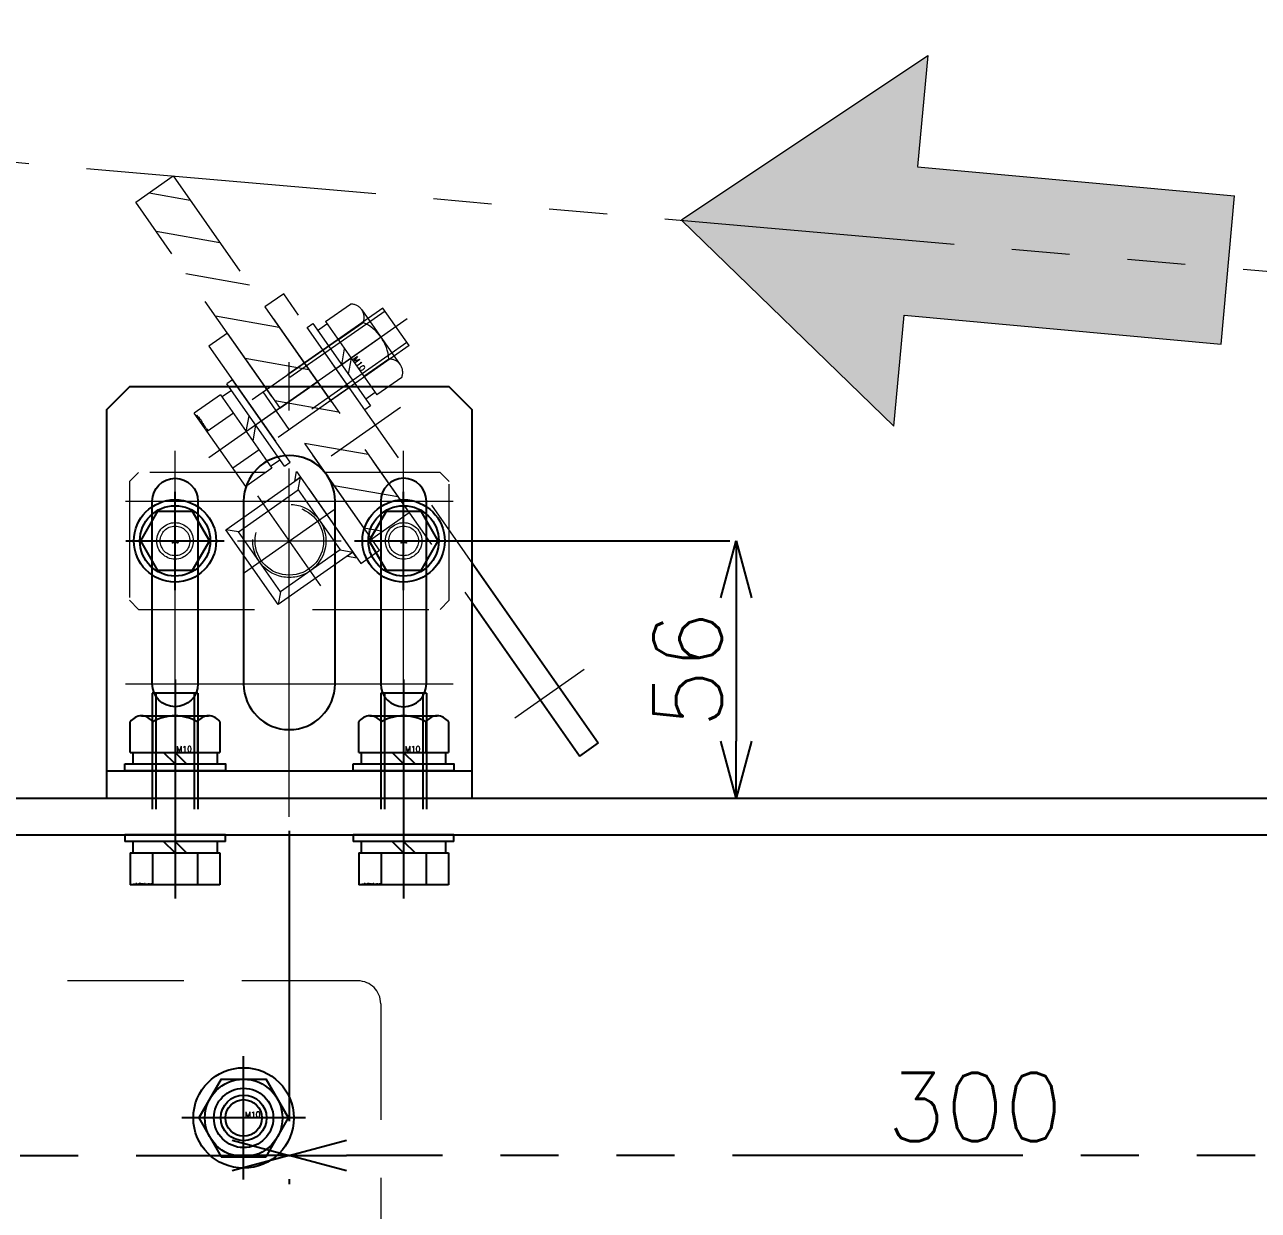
# Model space of a CAD drawing. Header units: millimetres. Extents: x -8731 to 85711, y -14522 to 31379.
# Drawn here: x 6192.7 to 6462.6, y 13537 to 13796.6 of the extents above; entities that cross this region are included whole.
import ezdxf
from ezdxf import colors
from ezdxf.entities.mleader import LeaderData, LeaderLine
from ezdxf.enums import TextEntityAlignment as Align
from ezdxf.math import Vec2, Vec3

# ---------------------------------------------------------------- set-up
doc = ezdxf.new("R2010")
doc.units = ezdxf.units.MM
doc.header["$LTSCALE"] = 4
doc.header["$PDMODE"] = 99
doc.header["$PDSIZE"] = 1
for name, pattern in [('CENTER2', [28.575, 19.05, -3.175, 3.175, -3.175]), ('HIDDEN', [9.525, 6.35, -3.175]), ('PHANTOM2', [31.75, 15.875, -3.175, 3.175, -3.175, 3.175, -3.175])]:
    doc.linetypes.add(name, pattern=pattern)
for name, color, linetype, lineweight in [('04_HIDDEN', 2, 'HIDDEN', 13), ('05_CENTER', 4, 'CENTER2', 13), ('06_PHANTOM', 2, 'PHANTOM2', 13), ('08_DIM', 3, 'Continuous', 13)]:
    doc.layers.add(name, color=color, linetype=linetype, lineweight=lineweight)
doc.layers.add('10_DRAFT', color=8, linetype='Continuous', lineweight=0, plot=False)
doc.styles.add('KSS_TXT', font='txt.shx', dxfattribs={"bigfont": 'extfont2.shx'})
doc.styles.add('KSS_TXT_L', font='txt.shx', dxfattribs={"height": 9, "bigfont": 'extfont2.shx'})
doc.styles.get("Standard").update_dxf_attribs({"font": 'txt.shx', "bigfont": 'extfont2.shx'})
doc.dimstyles.new('KSS_DIM', dxfattribs={"dimscale": 3, "dimtxt": 3, "dimasz": 2.5, "dimexe": 1.25, "dimexo": 0.625, "dimtad": 1, "dimdsep": 46, "dimtxsty": 'KSS_TXT', "dimblk": 'OPEN30', "dimcen": 0, "dimazin": 2, "dimtfac": 0.75, "dimtmove": 0, "dimatfit": 3, "dimldrblk": 'OPEN30', "dimfxl": 1, "dimtolj": 1, "dimarcsym": 0})

# ---------------------------------------------------------------- blocks, each defined once
blk = doc.blocks.new('A$C2A205131_1_1_1')
at = {"color": 0}
for p, q in [((1025, 18), (0, 18)), ((1030, 13), (1030, -176.27))]:
    blk.add_line(p, q, dxfattribs=at)
blk.add_circle((1000, -12), 6.5, dxfattribs=at)
blk.add_arc((1025, 13), 5, 0, 90, dxfattribs=at)
at = {"layer": '05_CENTER'}
for p, q in [((1000, -24.03), (1000, 0.03)), ((1012.03, -12), (987.97, -12))]:
    blk.add_line(p, q, dxfattribs=at)
blk = doc.blocks.new('10b_2_1')
at = {"color": 0, "linetype": 'CENTER2'}
for p, q in [((0, -13.51), (0, 13.51)), ((13.51, 0), (-13.51, 0))]:
    blk.add_line(p, q, dxfattribs=at)
at = {"color": 0}
for p, q in [((-4.9, 8.49), (-9.8, 0)), ((-4.9, 8.49), (4.9, 8.49)), ((9.8, 0), (4.9, 8.49)), ((-9.8, 0), (-4.9, -8.49)), ((4.9, -8.49), (9.8, 0)), ((-4.9, -8.49), (4.9, -8.49))]:
    blk.add_line(p, q, dxfattribs=at)
for radius in [11, 8.49, 5, 4]:
    blk.add_circle((0, 0), radius, dxfattribs=at)
at = {"layer": '10_DRAFT', "style": 'KSS_TXT'}
blk.add_text('M10', height=1.25, dxfattribs=at).set_placement((0.26, 0.12))
blk = doc.blocks.new('A$C08C40B1A_1')
blk.add_blockref('10b_2_1', (-500, 0))
at = {"layer": '04_HIDDEN'}
blk.add_blockref('A$C2A205131_1_1_1', (-1500, 12), dxfattribs=at)
blk = doc.blocks.new('AM_BALLOON1')
at = {"transparency": 16777216}
blk.add_circle((0, 0), 5, dxfattribs=at)
blk.add_attdef('B_NUMBER', text='', height=3, dxfattribs=at).set_placement((0, 0), align=Align.MIDDLE_CENTER)
blk = doc.blocks.new('_OPEN')
at = {"color": 0, "linetype": 'ByBlock'}
for p, q in [((-1, 0.1667), (0, 0)), ((0, 0), (-1, -0.1667)), ((0, 0), (-1, 0))]:
    blk.add_line(p, q, dxfattribs=at)
blk = doc.blocks.new('A$C67E3024E_1_1_1')
at = {"layer": '08_DIM'}
blk.add_hatch(color=256, dxfattribs=at).paths.add_polyline_path([(8.395, 2.716), (8.395, 6.8), (-0.012, 0.01), (8.395, -6.781), (8.395, -2.716), (20, -2.716), (20, 2.716)])
for p, q in [((0, 0.019), (8.395, 6.8)), ((8.395, 6.8), (8.395, 2.735)), ((8.395, 2.716), (20, 2.716)), ((20, -2.716), (20, 2.716)), ((0, 0), (8.395, -6.781)), ((8.395, -6.781), (8.395, -2.716)), ((8.395, -2.716), (20, -2.716))]:
    blk.add_line(p, q, dxfattribs=at)
blk = doc.blocks.new('A$C27AD2B2D_1_1_1')
at = {"color": 0}
blk.add_line((50, 192), (2550, 192), dxfattribs=at)
blk.add_lwpolyline([(50, 200), (2550, 200), (2550, 100), (50, 100)], close=True, dxfattribs=at)
blk.add_circle((1050, 130), 6.5, dxfattribs=at)
at = {"layer": '05_CENTER'}
for p, q in [((1035, 208.1), (1035, 183.9)), ((1085, 208.1), (1085, 183.9)), ((1050, 117.97), (1050, 142.03)), ((1062.03, 130), (1037.97, 130))]:
    blk.add_line(p, q, dxfattribs=at)
blk = doc.blocks.new('A$C630344D5_1_1_1')
at = {"color": 0}
blk.add_lwpolyline([(1160, 150.2), (280, 150.2, -0.037623), (275.52, 150.54), (28.38, 187.87, 1.096072), (6.32, -189.89), (309, -179.82, -0.030069), (312.61, -179.91), (1997.39, -326.79, 0.610481), (2025.81, -281.61), (1921.29, -105.09, -0.309422), (1923.51, -71.27), (2106.95, 162.34, 0.68117), (2034, 286.77), (1164.64, 150.56, -0.038872), (1160, 150.2)], format="xyb", dxfattribs=at)
blk = doc.blocks.new('_Open30')
at = {"color": 0, "linetype": 'ByBlock', "lineweight": -2}
for p, q in [((-1, 0.268), (0, 0)), ((0, 0), (-1, -0.268)), ((0, 0), (-1, 0))]:
    blk.add_line(p, q, dxfattribs=at)
blk = doc.blocks.new('*D4314')
at = {"layer": '06_PHANTOM', "color": 0, "lineweight": -2, "transparency": 16777216}
for p, q in [((5950.62, 13708.54), (5950.62, 13542.78)), ((6250.62, 13620.07), (6250.62, 13542.78)), ((5963.12, 13549.03), (6238.12, 13549.03))]:
    blk.add_line(p, q, dxfattribs=at)
at = {"layer": 'Defpoints', "color": 0, "transparency": 16777216}
for p in [(5950.62, 13711.67), (6250.62, 13623.2), (6250.62, 13549.03)]:
    blk.add_point(p, dxfattribs=at)
at = {"layer": '06_PHANTOM', "color": 0, "lineweight": -2, "transparency": 16777216, "xscale": 12.5, "yscale": 12.5, "zscale": 12.5, "rotation": 180}
blk.add_blockref('_Open30', (5950.62, 13549.03), dxfattribs=at)
at = {"layer": '06_PHANTOM', "color": 0, "lineweight": -2, "transparency": 16777216, "xscale": 12.5, "yscale": 12.5, "zscale": 12.5}
blk.add_blockref('_Open30', (6250.62, 13549.03), dxfattribs=at)
at = {"layer": '06_PHANTOM', "color": 0, "transparency": 16777216, "insert": (6100.62, 13559.65), "char_height": 15, "attachment_point": 5, "style": 'KSS_TXT'}
blk.add_mtext('\\A1;300', dxfattribs=at)
blk = doc.blocks.new('*D4315')
at = {"layer": '06_PHANTOM', "color": 0, "lineweight": -2, "transparency": 16777216}
for p, q in [((6283.49, 13683.57), (6354.66, 13683.57)), ((6348.41, 13671.07), (6348.41, 13639.76)), ((6308.51, 13627.26), (6354.66, 13627.26))]:
    blk.add_line(p, q, dxfattribs=at)
at = {"layer": 'Defpoints', "color": 0, "transparency": 16777216}
for p in [(6280.36, 13683.57), (6305.39, 13627.26), (6348.41, 13627.26)]:
    blk.add_point(p, dxfattribs=at)
at = {"layer": '06_PHANTOM', "color": 0, "lineweight": -2, "transparency": 16777216, "xscale": 12.5, "yscale": 12.5, "zscale": 12.5}
for p, rotation in [((6348.41, 13683.57), 90), ((6348.41, 13627.26), 270)]:
    blk.add_blockref('_Open30', p, dxfattribs=dict(at, rotation=rotation))
at = {"layer": '06_PHANTOM', "color": 0, "transparency": 16777216, "insert": (6337.78, 13655.42), "char_height": 15, "attachment_point": 5, "rotation": 90, "style": 'KSS_TXT'}
blk.add_mtext('\\A1;56', dxfattribs=at)
blk = doc.blocks.new('*D4316')
at = {"layer": '06_PHANTOM', "color": 0, "lineweight": -2, "transparency": 16777216}
for p, q in [((6250.62, 13620.07), (6250.62, 13542.78)), ((6550.62, 13620.07), (6550.62, 13542.78)), ((6538.12, 13549.03), (6263.12, 13549.03))]:
    blk.add_line(p, q, dxfattribs=at)
at = {"layer": 'Defpoints', "color": 0, "transparency": 16777216}
for p in [(6250.62, 13623.2), (6550.62, 13623.2), (6250.62, 13549.03)]:
    blk.add_point(p, dxfattribs=at)
at = {"layer": '06_PHANTOM', "color": 0, "lineweight": -2, "transparency": 16777216, "xscale": 12.5, "yscale": 12.5, "zscale": 12.5, "rotation": 180}
blk.add_blockref('_Open30', (6250.62, 13549.03), dxfattribs=at)
at = {"layer": '06_PHANTOM', "color": 0, "lineweight": -2, "transparency": 16777216, "xscale": 12.5, "yscale": 12.5, "zscale": 12.5}
blk.add_blockref('_Open30', (6550.62, 13549.03), dxfattribs=at)
at = {"layer": '06_PHANTOM', "color": 0, "transparency": 16777216, "insert": (6400.62, 13559.65), "char_height": 15, "attachment_point": 5, "style": 'KSS_TXT'}
blk.add_mtext('\\A1;300', dxfattribs=at)
blk = doc.blocks.new('A$C7E012652_1_1')
at = {"color": 0}
blk.add_line((-40, 6), (40, 6), dxfattribs=at)
blk.add_lwpolyline([(-40, 0), (40, 0), (40, 85), (35, 90), (-35, 90), (-40, 85)], close=True, dxfattribs=at)
for points in [[(-10, 65), (-10, 25, 1), (10, 25), (10, 65, 1)], [(-20, 65), (-20, 25, -1), (-30, 25), (-30, 65, -1)], [(20, 65), (20, 25, 1), (30, 25), (30, 65, 1)]]:
    blk.add_lwpolyline(points, format="xyb", close=True, dxfattribs=at)
at = {"layer": '05_CENTER'}
for p, q in [((0, -4.07), (0, 95.42)), ((-25, 14), (-25, 76)), ((25, 14), (25, 76)), ((-35.84, 65), (35.84, 65)), ((-35.84, 25), (35.84, 25)), ((-25, -6.59), (-25, 12.47)), ((25, -6.59), (25, 12.47))]:
    blk.add_line(p, q, dxfattribs=at)
blk = doc.blocks.new('A$C1A3C2C0C_1_1_1')
at = {"color": 0, "linetype": 'CENTER2'}
blk.add_line((0, -34), (0, 14), dxfattribs=at)
at = {"color": 0}
for p, q in [((-9.81, 11), (9.81, 11)), ((-9.81, 4), (-9.81, 11)), ((-4.91, 4), (-4.91, 11)), ((4.91, 4), (4.91, 11)), ((9.81, 4), (9.81, 11)), ((9.81, 4), (-9.81, 4)), ((-9.25, 4), (-9.25, 1.5)), ((0, 1.5), (-2.5, 4)), ((0, 4), (2.5, 1.5)), ((9.25, 1.5), (9.25, 4)), ((-11, 1.5), (11, 1.5)), ((-11, 1.5), (-11, 0)), ((11, 0), (11, 1.5)), ((-11, 0), (11, 0))]:
    blk.add_line(p, q, dxfattribs=at)
at = {"color": 0, "linetype": 'HIDDEN'}
for p, q in [((-5, -31), (-5, 0)), ((-4.19, -31), (-4.19, 0)), ((4.19, -31), (4.19, 0)), ((5, -31), (5, 0)), ((-5, -31), (5, -31))]:
    blk.add_line(p, q, dxfattribs=at)
at = {"layer": '10_DRAFT', "style": 'KSS_TXT_L'}
blk.add_text('BT-M10x35L,SW,PW', height=0.3, dxfattribs=at).set_placement((5.1, 10.66))
blk = doc.blocks.new('M10Nza_1_1_1')
at = {"color": 0}
for p, q in [((-7.35, 12), (7.35, 12)), ((-9.8, 4), (-9.8, 10.69)), ((-4.9, 4), (-4.9, 10.69)), ((4.9, 10.69), (4.9, 4)), ((9.8, 10.69), (9.8, 4)), ((-9.8, 4), (9.8, 4)), ((-9.2, 1.5), (-9.2, 4)), ((0, 1.5), (-2.5, 4)), ((0, 4), (2.5, 1.5)), ((9.2, 4), (9.2, 1.5))]:
    blk.add_line(p, q, dxfattribs=at)
at = {"color": 0, "linetype": 'CENTER2'}
blk.add_line((0, 12), (0, 0), dxfattribs=at)
at = {"color": 0}
blk.add_lwpolyline([(-11, 1.5), (11, 1.5), (11, 0), (-11, 0)], close=True, dxfattribs=at)
for centre, radius, start, end in [((-7.35, 9.06), 2.94, 33.626, 146.374), ((0, 2.2), 9.8, 60, 120), ((7.35, 9.06), 2.94, 33.626, 146.374)]:
    blk.add_arc(centre, radius, start, end, dxfattribs=at)
at = {"layer": '10_DRAFT', "style": 'KSS_TXT'}
blk.add_text('M10', height=1.25, dxfattribs=at).set_placement((0.26, 4.12))
blk = doc.blocks.new('A$C41DC2786_1_1')
for name, p in [('A$C7E012652_1_1', (0, 0)), ('M10Nza_1_1_1', (-25, 6)), ('M10Nza_1_1_1', (25, 6))]:
    blk.add_blockref(name, p)
at = {"rotation": 180}
for p in [(-25, -8), (25, -8)]:
    blk.add_blockref('A$C1A3C2C0C_1_1_1', p, dxfattribs=at)
blk = doc.blocks.new('A$C3D81658F_1_1_1')
at = {"color": 0, "linetype": 'CENTER2'}
blk.add_line((0, -39), (0, 14), dxfattribs=at)
at = {"color": 0}
for p, q in [((-9.81, 11), (9.81, 11)), ((-9.81, 4), (-9.81, 11)), ((-4.91, 4), (-4.91, 11)), ((4.91, 4), (4.91, 11)), ((9.81, 4), (9.81, 11)), ((9.81, 4), (-9.81, 4)), ((-9.25, 4), (-9.25, 1.5)), ((0, 1.5), (-2.5, 4)), ((0, 4), (2.5, 1.5)), ((9.25, 1.5), (9.25, 4)), ((-11, 1.5), (11, 1.5)), ((-11, 1.5), (-11, 0)), ((-11, 0), (11, 0)), ((11, 0), (11, 1.5))]:
    blk.add_line(p, q, dxfattribs=at)
at = {"color": 0, "linetype": 'HIDDEN'}
for p, q in [((-5, -36), (-5, 0)), ((5, -36), (5, 0)), ((-5, -4), (5, -4)), ((-4.19, -36), (-4.19, -4)), ((4.19, -36), (4.19, -4)), ((-5, -36), (5, -36))]:
    blk.add_line(p, q, dxfattribs=at)
at = {"layer": '10_DRAFT', "style": 'KSS_TXT_L'}
blk.add_text('BT-M10x40L,SW,PW', height=0.3, dxfattribs=at).set_placement((5.14, 10.66))
blk = doc.blocks.new('A$C43827900_1_1')
h = blk.add_hatch()
h.set_pattern_fill('_USER', color=3, scale=8, angle=135, pattern_type=0)
h.set_pattern_definition([(135, (10701.542, 5237.723), (-5.656854, -5.656854), [])])
h.paths.add_polyline_path([(10, 55), (0, 55), (0, 45), (10, 45)])
h.paths.add_polyline_path([(10, 45), (0, 45), (0, -5), (10, -5)])
h.paths.add_polyline_path([(10, -5), (0, -5), (0, -35), (10, -35)])
at = {"color": 0}
blk.add_lwpolyline([(0, 55), (10, 55), (10, -35), (0, -35)], close=True, dxfattribs=at)
at = {"layer": '05_CENTER'}
for p, q in [((-3.94, 5), (13.51, 5)), ((-3.94, -5), (13.51, -5))]:
    blk.add_line(p, q, dxfattribs=at)
at = {"layer": '10_DRAFT'}
blk.add_line((0, 0), (10, 0), dxfattribs=at)
blk = doc.blocks.new('A$C4A0F7F8D_1_1')
at = {"color": 3}
for p, q in [((-8, 8), (-10, 10)), ((8, 8), (10, 10)), ((-8, -8), (-10, -10)), ((8, -8), (10, -10))]:
    blk.add_line(p, q, dxfattribs=at)
at = {"color": 0}
blk.add_lwpolyline([(10, -13), (15, -13), (15, 45), (10, 45)], close=True, dxfattribs=at)
at = {"color": 3}
for points in [[(10, 10), (8.5, 10), (8.5, 10), (10, 11.5)], [(8, -8), (-8, -8), (-8, 8), (8, 8)], [(10, -10), (8.5, -10), (8.5, -10), (10, -11.5)]]:
    blk.add_lwpolyline(points, close=True, dxfattribs=at)
blk.add_lwpolyline([(10, -10), (-10, -10), (-10, 10), (10, 10)], close=True)
at = {"color": 0}
blk.add_circle((0, 0), 7.5, dxfattribs=at)
at = {"layer": '05_CENTER'}
for p, q in [((20.73, 25), (4.63, 25)), ((0, -12.01), (0, 12.01)), ((-12.01, 0), (12.01, 0))]:
    blk.add_line(p, q, dxfattribs=at)
blk = doc.blocks.new('A$C6A4B7A37_1_1')
at = {"color": 0}
blk.add_lwpolyline([(5, 25), (0, 25), (0, -95), (5, -95)], close=True, dxfattribs=at)
at = {"layer": '05_CENTER'}
for p, q in [((-6.8, 10), (11.71, 10)), ((-6.8, -10), (11.71, -10)), ((-6.8, -80), (11.71, -80))]:
    blk.add_line(p, q, dxfattribs=at)
at = {"layer": '10_DRAFT'}
blk.add_line((0, 0), (5, 0), dxfattribs=at)
blk = doc.blocks.new('A$C49334BAA_1_1')
at = {"color": 3}
blk.add_blockref('A$C43827900_1_1', (15, 25), dxfattribs=at)
for name, p in [('A$C4A0F7F8D_1_1', (0, 0)), ('A$C6A4B7A37_1_1', (25, 20))]:
    blk.add_blockref(name, p)
for name, p, rotation in [('A$C3D81658F_1_1_1', (10, 25), 90), ('M10Nza_1_1_1', (30, 25), 270)]:
    blk.add_blockref(name, p, dxfattribs=dict(rotation=rotation))
blk = doc.blocks.new('M8Tz_2_1')
at = {"color": 0}
for radius in [4, 3.25]:
    blk.add_circle((0, 0), radius, dxfattribs=at)
at = {"layer": '05_CENTER'}
for p, q in [((0, -6.92), (0, 6.92)), ((6.92, 0), (-6.92, 0))]:
    blk.add_line(p, q, dxfattribs=at)
blk = doc.blocks.new('A$C1CD4518B_1_1')
at = {"color": 0}
blk.add_lwpolyline([(-13, -35), (13, -35), (15, -33), (15, 33), (13, 35), (-13, 35), (-15, 33), (-15, -33)], close=True, dxfattribs=at)
blk.add_circle((0, 0), 8, dxfattribs=at)
at = {"layer": '05_CENTER'}
for p, q in [((0, -11.35), (0, 11.35)), ((11.35, 0), (-11.35, 0))]:
    blk.add_line(p, q, dxfattribs=at)
for p in [(0, 25), (0, -25)]:
    blk.add_blockref('M8Tz_2_1', p)
blk = doc.blocks.new('A$C67FD2836_1_1_1')
at = {"color": 0, "linetype": 'CENTER2'}
for p, q in [((0, -10.75), (0, 10.75)), ((-10.75, 0), (10.75, 0))]:
    blk.add_line(p, q, dxfattribs=at)
at = {"color": 0}
for p, q in [((-7.51, 0), (-3.75, 6.5)), ((-3.75, 6.5), (3.75, 6.5)), ((3.75, 6.5), (7.51, 0)), ((-3.75, -6.5), (-7.51, 0)), ((7.51, 0), (3.75, -6.5)), ((3.75, -6.5), (-3.75, -6.5))]:
    blk.add_line(p, q, dxfattribs=at)
for radius in [9, 7.7]:
    blk.add_circle((0, 0), radius, dxfattribs=at)
at = {"layer": '10_DRAFT', "style": 'KSS_TXT_L'}
blk.add_text('BT-M8', height=0.3, dxfattribs=at).set_placement((-0.69, -0.48))

msp = doc.modelspace()

# ---------------------------------------------------------------- linework, layer by layer
for p, q in [((6290.62313, 13678.74542), (6318.21593, 13639.33882)), ((6314.12017, 13636.47094), (6290.62313, 13670.02818)), ((6318.21593, 13639.33882), (6314.12017, 13636.47094))]:
    msp.add_line(p, q)

# ---------------------------------------------------------------- block references
for name, p in [('A$C27AD2B2D_1_1_1', (5190.6226, 13427.26365)), ('A$C41DC2786_1_1', (6250.62313, 13627.26365)), ('A$C67FD2836_1_1_1', (6225.62313, 13683.56793)), ('A$C67FD2836_1_1_1', (6275.62313, 13683.56793)), ('A$C08C40B1A_1', (6740.6226, 13557.26365))]:
    msp.add_blockref(name, p)
at = {"xscale": 6.000000000000001, "yscale": 6.000000000000001, "zscale": 6.000000000000001, "rotation": 354.8059308769727}
msp.add_blockref('A$C67E3024E_1_1_1', (6336.44286, 13753.74317), dxfattribs=at)
at = {"layer": '04_HIDDEN'}
for name, rotation in [('A$C49334BAA_1_1', 34.99999999999999), ('A$C1CD4518B_1_1', 270)]:
    msp.add_blockref(name, (6250.62313, 13683.56793), dxfattribs=dict(at, rotation=rotation))
at = {"layer": '06_PHANTOM', "color": 6}
msp.add_blockref('A$C630344D5_1_1_1', (5640.6226, 13967.06365), dxfattribs=at)

# ---------------------------------------------------------------- dimensions: what is measured, and where the dimension line sits
at = {"layer": '06_PHANTOM'}
for p1, picture, middle in [((5950.62313, 13711.665), '*D4314', (6100.62313, 13559.65011)), ((6550.62313, 13623.19803), '*D4316', (6400.62313, 13559.65011))]:
    dim = msp.add_linear_dim(base=(6250.62313, 13549.02511), p1=p1, p2=(6250.62313, 13623.19803), dimstyle='KSS_DIM', override={"dimscale": 5}, dxfattribs=at)
    dim.commit()
    dim.dimension.update_dxf_attribs({"geometry": picture, "text_midpoint": middle})
dim = msp.add_linear_dim(base=(6348.40669, 13627.26365), p1=(6280.36255, 13683.56793), p2=(6305.38515, 13627.26365), angle=90, dimstyle='KSS_DIM', override={"dimscale": 5, "dimdec": 0}, dxfattribs=at)
dim.commit()
dim.dimension.update_dxf_attribs({"geometry": '*D4315', "text_midpoint": (6337.78169, 13655.41579)})

# ---------------------------------------------------------------- leaders
at = {"layer": '08_DIM'}
ml = msp.add_multileader_block('Standard', dxfattribs=at)
ml.set_content('AM_BALLOON1', color=256, scale=15)
ml.set_attribute('B_NUMBER', 'AF', width=0)
ml.set_leader_properties(color=256, linetype='ByLayer', lineweight=-1)
ml.set_arrow_properties(name='OPEN')
ml.build(insert=Vec2(0, 0))
ml.multileader.update_dxf_attribs({"leader_type": 0, "has_dogleg": 0, "text_right_attachment_type": 6, "dogleg_length": 0, "arrow_head_size": 30, "scale": 15, "block_connection_type": 1})
ctx = ml.context
ctx.base_point, ctx.scale, ctx.char_height, ctx.arrow_head_size, ctx.landing_gap_size, ctx.plane_origin = Vec3(8262.14661, 16915.24927), 15, 60, 30, 30, Vec3(8262.14661, 16915.24927)
ctx.right_attachment, ctx.attachment_type = 6, 1
notes = []
notes.append((ctx, [(0, (0, 0, 0), (0, 0), (1, 0), 1, [])]))
ctx.block.insert = Vec3(8262.14661, 16915.24927)
ml = msp.add_multileader_block('Standard', dxfattribs=at)
ml.set_content('AM_BALLOON1', color=256, scale=15)
ml.set_attribute('B_NUMBER', 'AO', width=0)
ml.set_leader_properties(color=256, linetype='ByLayer', lineweight=-1)
ml.set_arrow_properties(name='OPEN')
ml.build(insert=Vec2(0, 0))
ml.multileader.update_dxf_attribs({"leader_type": 0, "has_dogleg": 0, "text_right_attachment_type": 6, "dogleg_length": 0, "arrow_head_size": 30, "scale": 15, "block_connection_type": 1})
ctx = ml.context
ctx.base_point, ctx.scale, ctx.char_height, ctx.arrow_head_size, ctx.landing_gap_size, ctx.plane_origin = Vec3(11532.59715, 15665.61266), 15, 60, 30, 30, Vec3(11532.59715, 15665.61266)
ctx.right_attachment, ctx.attachment_type = 6, 1
notes.append((ctx, [(0, (0, 0, 0), (0, 0), (1, 0), 1, [])]))
ctx.block.insert = Vec3(11532.59715, 15665.61266)
ml = msp.add_multileader_block('Standard', dxfattribs=at)
ml.set_content('AM_BALLOON1', color=256, scale=15)
ml.set_attribute('B_NUMBER', 'D', width=0)
ml.set_leader_properties(color=256, linetype='ByLayer', lineweight=-1)
ml.set_arrow_properties(name='OPEN')
ml.build(insert=Vec2(0, 0))
ml.multileader.update_dxf_attribs({"leader_type": 0, "has_dogleg": 0, "text_right_attachment_type": 6, "dogleg_length": 0, "arrow_head_size": 30, "scale": 15, "block_connection_type": 1})
ctx = ml.context
ctx.base_point, ctx.scale, ctx.char_height, ctx.arrow_head_size, ctx.landing_gap_size, ctx.plane_origin = Vec3(9708.75838, 15394.05003), 15, 60, 30, 30, Vec3(9708.75838, 15394.05003)
ctx.right_attachment, ctx.attachment_type = 6, 1
notes.append((ctx, [(0, (0, 0, 0), (0, 0), (1, 0), 1, [])]))
ctx.block.insert = Vec3(9708.75838, 15394.05003)
ml = msp.add_multileader_block('Standard', dxfattribs=at)
ml.set_content('AM_BALLOON1', color=256, scale=15)
ml.set_attribute('B_NUMBER', 'A', width=0)
ml.set_leader_properties(color=256, linetype='ByLayer', lineweight=-1)
ml.set_arrow_properties(name='OPEN')
ml.build(insert=Vec2(0, 0))
ml.multileader.update_dxf_attribs({"leader_type": 0, "has_dogleg": 0, "text_right_attachment_type": 6, "dogleg_length": 0, "arrow_head_size": 30, "scale": 15, "block_connection_type": 1})
ctx = ml.context
ctx.base_point, ctx.scale, ctx.char_height, ctx.arrow_head_size, ctx.landing_gap_size, ctx.plane_origin = Vec3(13148.43876, 15210.37146), 15, 60, 30, 30, Vec3(13148.43876, 15210.37146)
ctx.right_attachment, ctx.attachment_type = 6, 1
notes.append((ctx, [(0, (0, 0, 0), (0, 0), (1, 0), 1, [])]))
ctx.block.insert = Vec3(13148.43876, 15210.37146)
ml = msp.add_multileader_block('Standard', dxfattribs=at)
ml.set_content('AM_BALLOON1', color=256, scale=15)
ml.set_attribute('B_NUMBER', 'B', width=0)
ml.set_leader_properties(color=256, linetype='ByLayer', lineweight=-1)
ml.set_arrow_properties(name='OPEN')
ml.build(insert=Vec2(0, 0))
ml.multileader.update_dxf_attribs({"leader_type": 0, "has_dogleg": 0, "text_right_attachment_type": 6, "dogleg_length": 0, "arrow_head_size": 30, "scale": 15, "block_connection_type": 1})
ctx = ml.context
ctx.base_point, ctx.scale, ctx.char_height, ctx.arrow_head_size, ctx.landing_gap_size, ctx.plane_origin = Vec3(13018.80587, 15068.9297), 15, 60, 30, 30, Vec3(13018.80587, 15068.9297)
ctx.right_attachment, ctx.attachment_type = 6, 1
notes.append((ctx, [(0, (0, 0, 0), (0, 0), (1, 0), 1, [])]))
ctx.block.insert = Vec3(13018.80587, 15068.9297)
ml = msp.add_multileader_block('Standard', dxfattribs=at)
ml.set_content('AM_BALLOON1', color=256, scale=15)
ml.set_attribute('B_NUMBER', 'C', width=0)
ml.set_leader_properties(color=256, linetype='ByLayer', lineweight=-1)
ml.set_arrow_properties(name='OPEN')
ml.build(insert=Vec2(0, 0))
ml.multileader.update_dxf_attribs({"leader_type": 0, "has_dogleg": 0, "text_right_attachment_type": 6, "dogleg_length": 0, "arrow_head_size": 30, "scale": 15, "block_connection_type": 1})
ctx = ml.context
ctx.base_point, ctx.scale, ctx.char_height, ctx.arrow_head_size, ctx.landing_gap_size, ctx.plane_origin = Vec3(13161.52102, 14919.16787), 15, 60, 30, 30, Vec3(13161.52102, 14919.16787)
ctx.right_attachment, ctx.attachment_type = 6, 1
notes.append((ctx, [(0, (0, 0, 0), (0, 0), (1, 0), 1, [])]))
ctx.block.insert = Vec3(13161.52102, 14919.16787)
for ctx, leaders in notes:
    for number, flags, end, landing, length, lines in leaders:
        leader = LeaderData()
        leader.index, (leader.has_last_leader_line, leader.has_dogleg_vector, leader.attachment_direction) = number, flags
        leader.last_leader_point, leader.dogleg_vector, leader.dogleg_length = Vec3(end), Vec3(landing), length
        for number, points, colour, breaks in lines:
            line = LeaderLine()
            line.index, line.vertices, line.color, line.breaks = number, Vec3.list(points), colors.encode_raw_color(colour), breaks
            leader.lines.append(line)
        ctx.leaders.append(leader)

doc.saveas('drawing.dxf')
